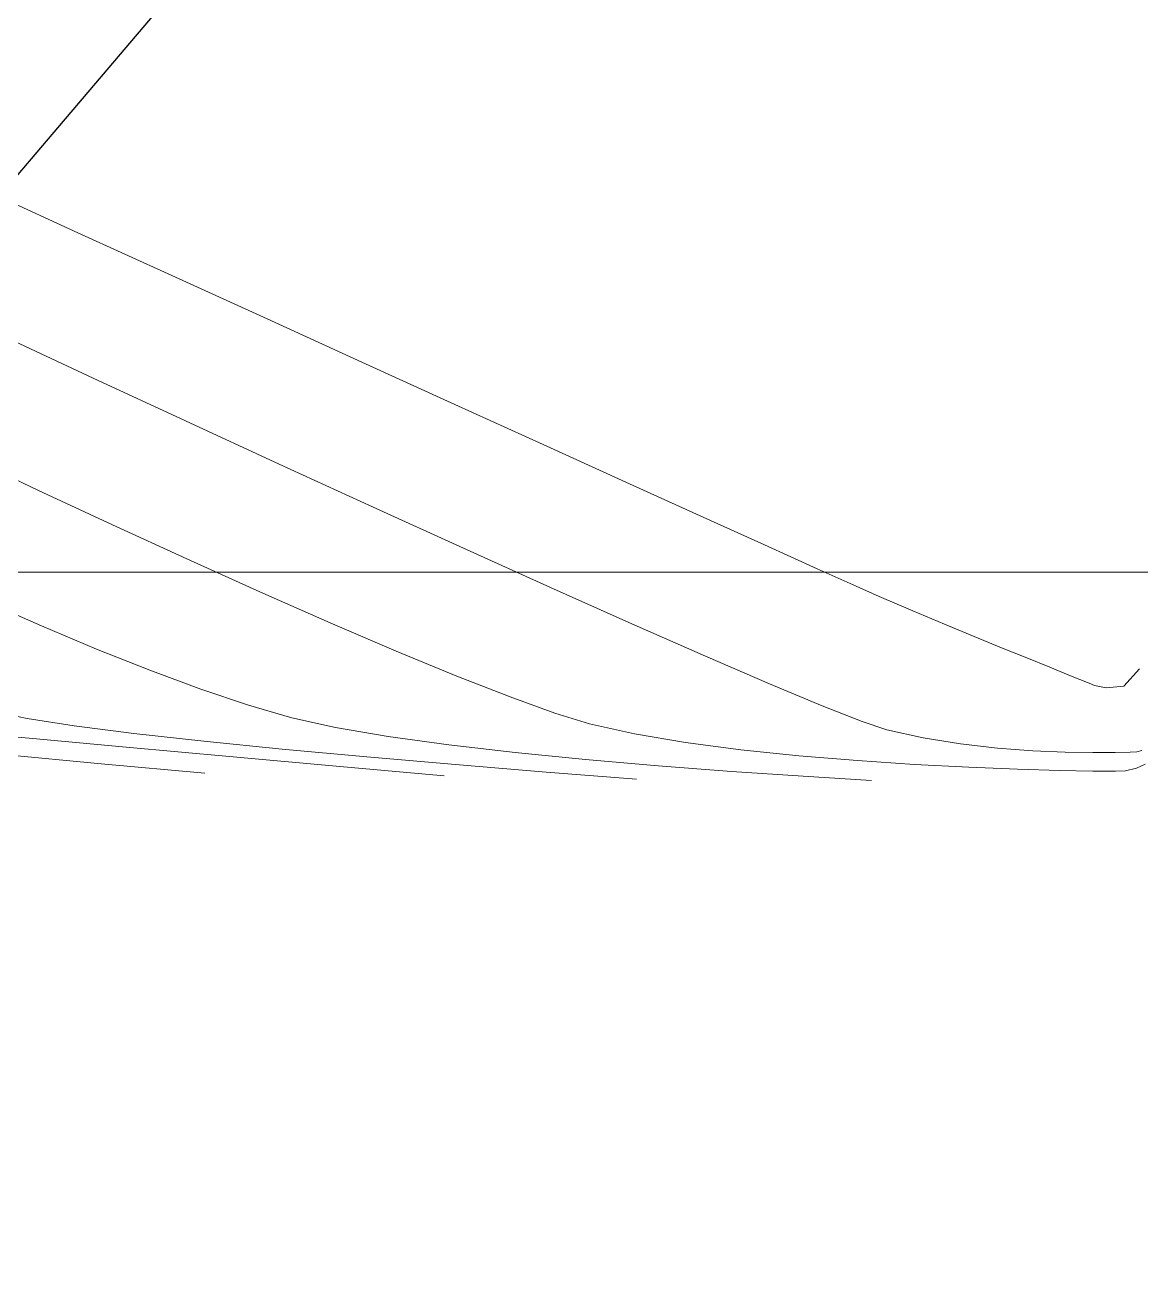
# Model space of a CAD drawing. Header units: metres. Extents: x 706327 to 709352, y 8490049 to 8490642.
# Drawn here: x 707732.55 to 707746.79, y 8490473.04 to 8490489.21 of the extents above; entities that cross this region are included whole.
import ezdxf

# ---------------------------------------------------------------- set-up
doc = ezdxf.new("R2010")
doc.units = ezdxf.units.M
for name, color, linetype in [('C-SSWR-PIPE-PATT', 7, 'Continuous'), ('C-TOPO-MAJR', 9, 'Continuous'), ('C-TOPO-MINR', 8, 'Continuous'), ('C-TOPO-MINR-N', 11, 'Continuous')]:
    doc.layers.add(name, color=color, linetype=linetype)

msp = doc.modelspace()

# ---------------------------------------------------------------- linework, layer by layer
at = {"layer": 'C-SSWR-PIPE-PATT', "elevation": 5839.497, "flags": 128}
msp.add_lwpolyline([(707838.779, 8490527.4268), (707793.2225, 8490530.7407), (707751.7582, 8490510.0202), (707751.7582, 8490510.0202), (707720.3221, 8490473.0398)], dxfattribs=at)
at = {"layer": 'C-TOPO-MAJR', "color": 34, "linetype": 'Continuous', "lineweight": 5}
for p, q in [((707732.0679, 8490487.084, 5839.497), (707733.2198, 8490486.557, 5839.497)), ((707733.2198, 8490486.557, 5839.497), (707734.4166, 8490486.0104, 5839.497)), ((707734.4166, 8490486.0104, 5839.497), (707735.6337, 8490485.4551, 5839.497)), ((707735.6337, 8490485.4551, 5839.497), (707736.8465, 8490484.9024, 5839.497)), ((707736.8465, 8490484.9024, 5839.497), (707738.0306, 8490484.3634, 5839.497)), ((707738.0306, 8490484.3634, 5839.497), (707739.1613, 8490483.8493, 5839.497)), ((707739.1613, 8490483.8493, 5839.497), (707740.2141, 8490483.3712, 5839.497)), ((707740.2141, 8490483.3712, 5839.497), (707741.1645, 8490482.9402, 5839.497)), ((707741.1645, 8490482.9402, 5839.497), (707741.9879, 8490482.5676, 5839.497)), ((707741.9879, 8490482.5676, 5839.497), (707742.6597, 8490482.2644, 5839.497)), ((707742.6597, 8490482.2644, 5839.497), (707743.1555, 8490482.0418, 5839.497)), ((707743.1555, 8490482.0418, 5839.497), (707743.4506, 8490481.9109, 5839.497)), ((707743.4506, 8490481.9109, 5839.497), (707743.8808, 8490481.7255, 5839.497)), ((707743.8808, 8490481.7255, 5839.497), (707744.2847, 8490481.5549, 5839.497)), ((707744.2847, 8490481.5549, 5839.497), (707744.6619, 8490481.3983, 5839.497)), ((707744.6619, 8490481.3983, 5839.497), (707745.012, 8490481.255, 5839.497)), ((707745.012, 8490481.255, 5839.497), (707745.3346, 8490481.1242, 5839.497)), ((707745.3346, 8490481.1242, 5839.497), (707745.6293, 8490481.0053, 5839.497)), ((707745.6293, 8490481.0053, 5839.497), (707745.8958, 8490480.8974, 5839.497)), ((707745.8958, 8490480.8974, 5839.497), (707746.1336, 8490480.8, 5839.497)), ((707731.456, 8490480.2035, 5839.497), (707732.5943, 8490480.0977, 5839.497)), ((707732.5943, 8490480.0977, 5839.497), (707733.8366, 8490479.9836, 5839.497)), ((707733.8366, 8490479.9836, 5839.497), (707735.1537, 8490479.8638, 5839.497)), ((707735.1537, 8490479.8638, 5839.497), (707736.5161, 8490479.7411, 5839.497)), ((707736.5161, 8490479.7411, 5839.497), (707737.8945, 8490479.6181, 5839.497))]:
    msp.add_line(p, q, dxfattribs=at)
at = {"layer": 'C-TOPO-MAJR', "color": 34, "linetype": 'Continuous', "lineweight": 5, "elevation": 5839.497}
msp.add_lwpolyline([(707746.7743, 8490480.983), (707746.5738, 8490480.765), (707746.35, 8490480.7432), (707746.2013, 8490480.772), (707746.1336, 8490480.8)], dxfattribs=at)
at = {"layer": 'C-TOPO-MINR', "color": 136, "linetype": 'Continuous', "lineweight": 0}
for p, q in [((707732.2752, 8490485.2294, 5839.497), (707733.4125, 8490484.6987, 5839.497)), ((707733.4125, 8490484.6987, 5839.497), (707734.591, 8490484.1521, 5839.497)), ((707734.591, 8490484.1521, 5839.497), (707735.7876, 8490483.6004, 5839.497)), ((707731.7929, 8490483.6995, 5839.497), (707732.7168, 8490483.2631, 5839.497)), ((707735.7876, 8490483.6004, 5839.497), (707736.9792, 8490483.0545, 5839.497)), ((707732.7168, 8490483.2631, 5839.497), (707733.6622, 8490482.8232, 5839.497)), ((707736.9792, 8490483.0545, 5839.497), (707738.1425, 8490482.5254, 5839.497)), ((707733.6622, 8490482.8232, 5839.497), (707734.6104, 8490482.3889, 5839.497)), ((707738.1425, 8490482.5254, 5839.497), (707739.2543, 8490482.0239, 5839.497)), ((707734.6104, 8490482.3889, 5839.497), (707735.5427, 8490481.9695, 5839.497)), ((707735.5427, 8490481.9695, 5839.497), (707736.4403, 8490481.5741, 5839.497)), ((707739.2543, 8490482.0239, 5839.497), (707740.2916, 8490481.5609, 5839.497)), ((707732.0481, 8490481.8451, 5839.497), (707732.7556, 8490481.5328, 5839.497)), ((707732.7556, 8490481.5328, 5839.497), (707733.4565, 8490481.2376, 5839.497)), ((707736.4403, 8490481.5741, 5839.497), (707737.2844, 8490481.2122, 5839.497)), ((707740.2916, 8490481.5609, 5839.497), (707741.2312, 8490481.1474, 5839.497)), ((707733.4565, 8490481.2376, 5839.497), (707734.1387, 8490480.9661, 5839.497)), ((707737.2844, 8490481.2122, 5839.497), (707738.0562, 8490480.8928, 5839.497)), ((707741.2312, 8490481.1474, 5839.497), (707742.0498, 8490480.7943, 5839.497)), ((707734.1387, 8490480.9661, 5839.497), (707734.79, 8490480.7247, 5839.497)), ((707738.0562, 8490480.8928, 5839.497), (707738.7369, 8490480.6251, 5839.497)), ((707742.0498, 8490480.7943, 5839.497), (707742.7244, 8490480.5124, 5839.497)), ((707734.79, 8490480.7247, 5839.497), (707735.3983, 8490480.5199, 5839.497)), ((707735.3983, 8490480.5199, 5839.497), (707735.9516, 8490480.3584, 5839.497)), ((707738.7369, 8490480.6251, 5839.497), (707739.3078, 8490480.4185, 5839.497)), ((707742.7244, 8490480.5124, 5839.497), (707743.2318, 8490480.3126, 5839.497)), ((707732.1531, 8490480.4346, 5839.497), (707732.5692, 8490480.3483, 5839.497)), ((707732.5692, 8490480.3483, 5839.497), (707733.1717, 8490480.2562, 5839.497)), ((707735.9516, 8490480.3584, 5839.497), (707736.5065, 8490480.2342, 5839.497)), ((707739.3078, 8490480.4185, 5839.497), (707739.7501, 8490480.2822, 5839.497)), ((707743.2318, 8490480.3126, 5839.497), (707743.5487, 8490480.206, 5839.497)), ((707733.1717, 8490480.2562, 5839.497), (707733.9337, 8490480.1597, 5839.497)), ((707733.9337, 8490480.1597, 5839.497), (707734.8283, 8490480.0604, 5839.497)), ((707736.5065, 8490480.2342, 5839.497), (707737.1821, 8490480.1188, 5839.497)), ((707739.7501, 8490480.2822, 5839.497), (707740.3243, 8490480.1531, 5839.497)), ((707740.3243, 8490480.1531, 5839.497), (707740.9777, 8490480.0429, 5839.497)), ((707743.5487, 8490480.206, 5839.497), (707744.0126, 8490480.1018, 5839.497)), ((707734.8283, 8490480.0604, 5839.497), (707735.8288, 8490479.9597, 5839.497)), ((707737.1821, 8490480.1188, 5839.497), (707737.9553, 8490480.0122, 5839.497)), ((707737.9553, 8490480.0122, 5839.497), (707738.8031, 8490479.9144, 5839.497)), ((707740.9777, 8490480.0429, 5839.497), (707741.6863, 8490479.9503, 5839.497)), ((707744.0126, 8490480.1018, 5839.497), (707744.4895, 8490480.025, 5839.497)), ((707744.4895, 8490480.025, 5839.497), (707744.9619, 8490479.9718, 5839.497)), ((707732.2667, 8490479.8882, 5839.497), (707733.5149, 8490479.7724, 5839.497)), ((707735.8288, 8490479.9597, 5839.497), (707736.9082, 8490479.8592, 5839.497)), ((707736.9082, 8490479.8592, 5839.497), (707738.0397, 8490479.7604, 5839.497)), ((707738.8031, 8490479.9144, 5839.497), (707739.7023, 8490479.8255, 5839.497)), ((707739.7023, 8490479.8255, 5839.497), (707740.6299, 8490479.7456, 5839.497)), ((707741.6863, 8490479.9503, 5839.497), (707742.4261, 8490479.8739, 5839.497)), ((707742.4261, 8490479.8739, 5839.497), (707743.1733, 8490479.8123, 5839.497)), ((707744.9619, 8490479.9718, 5839.497), (707745.4128, 8490479.9382, 5839.497)), ((707745.4128, 8490479.9382, 5839.497), (707745.8249, 8490479.9203, 5839.497)), ((707745.8249, 8490479.9203, 5839.497), (707746.1808, 8490479.914, 5839.497)), ((707746.1808, 8490479.914, 5839.497), (707746.4635, 8490479.9156, 5839.497)), ((707746.4635, 8490479.9156, 5839.497), (707746.6557, 8490479.9209, 5839.497)), ((707746.6557, 8490479.9209, 5839.497), (707746.7401, 8490479.9262, 5839.497)), ((707746.7401, 8490479.9262, 5839.497), (707746.8064, 8490479.9434, 5839.497)), ((707733.5149, 8490479.7724, 5839.497), (707734.8406, 8490479.6499, 5839.497)), ((707738.0397, 8490479.7604, 5839.497), (707739.1964, 8490479.6647, 5839.497)), ((707739.1964, 8490479.6647, 5839.497), (707740.3515, 8490479.5737, 5839.497)), ((707740.6299, 8490479.7456, 5839.497), (707741.563, 8490479.6747, 5839.497)), ((707741.563, 8490479.6747, 5839.497), (707742.4783, 8490479.6128, 5839.497)), ((707743.1733, 8490479.8123, 5839.497), (707743.9039, 8490479.7641, 5839.497)), ((707743.9039, 8490479.7641, 5839.497), (707744.5938, 8490479.7281, 5839.497)), ((707744.5938, 8490479.7281, 5839.497), (707745.2193, 8490479.7029, 5839.497)), ((707745.2193, 8490479.7029, 5839.497), (707745.7564, 8490479.687, 5839.497)), ((707745.7564, 8490479.687, 5839.497), (707746.181, 8490479.6791, 5839.497)), ((707746.181, 8490479.6791, 5839.497), (707746.4693, 8490479.6779, 5839.497)), ((707746.4693, 8490479.6779, 5839.497), (707746.5973, 8490479.682, 5839.497)), ((707746.5973, 8490479.682, 5839.497), (707746.7372, 8490479.7173, 5839.497)), ((707746.7372, 8490479.7173, 5839.497), (707746.8475, 8490479.7684, 5839.497)), ((707742.4783, 8490479.6128, 5839.497), (707743.353, 8490479.5601, 5839.497))]:
    msp.add_line(p, q, dxfattribs=at)
at = {"layer": 'C-TOPO-MINR-N', "lineweight": 5}
msp.add_line((707709.2064, 8490482.2198, 5839.497), (707929.2064, 8490482.2198, 5839.497), dxfattribs=at)

doc.saveas('drawing.dxf')
